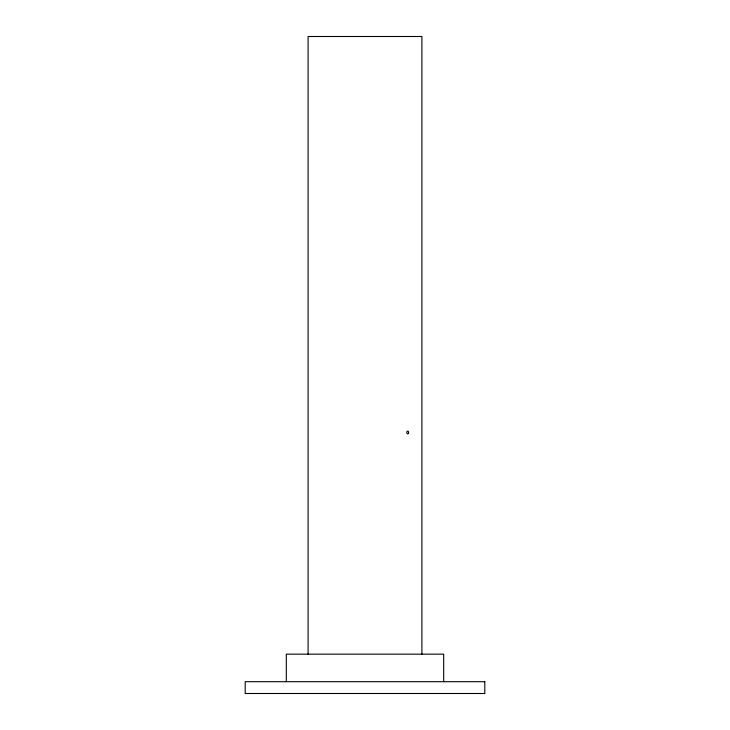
<?xml version="1.0" encoding="UTF-8"?>
<svg xmlns="http://www.w3.org/2000/svg" width="730" height="730" viewBox="0 0 730 730"><rect width="100%" height="100%" fill="white"/><g stroke="black" fill="none" stroke-linecap="round" stroke-linejoin="round"><path stroke-width="1.09" d="M443.685 681.701L443.685 654.162L286.315 654.162L286.315 681.701M421.904 654.162L421.904 36.5L308.096 36.5L308.096 654.162M484.811 681.701L245.189 681.701L245.189 693.5L484.811 693.5L484.811 681.701M408.499 433.182A1.378 0.912 -90 0 0 407.705 431.12A1.378 0.912 -90 0 0 406.911 433.182A1.378 0.912 -90 0 0 408.499 433.182"/></g></svg>
